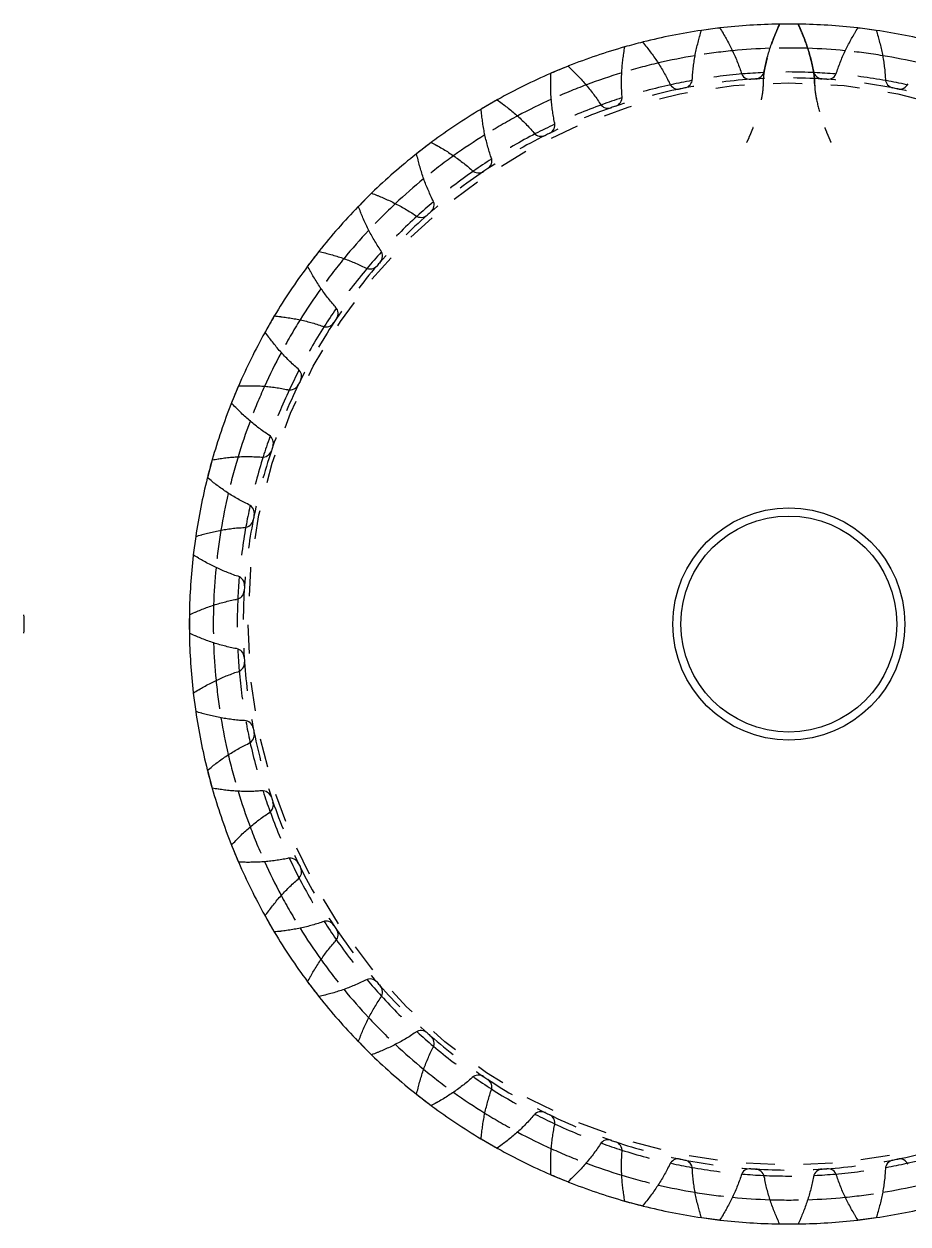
# Model space of a CAD drawing. Header units: inches. Extents: x 0.9 to 97.5, y -1.2 to 16.7.
# Drawn here: x 46.587 to 49.659, y 11.194 to 15.361 of the extents above; entities that cross this region are included whole.
import ezdxf

# ---------------------------------------------------------------- set-up
doc = ezdxf.new("R2010")
doc.units = ezdxf.units.IN
doc.header["$MEASUREMENT"] = 0
doc.linetypes.add('HIDDEN', pattern=[0.2, 0.1, -0.1])
doc.layers.add('DEFAULT_2', color=8, linetype='HIDDEN')

msp = doc.modelspace()

# ---------------------------------------------------------------- linework, layer by layer
at = {"color": 7, "linetype": 'Continuous'}
for p, q in [((49.005, 15.3469), (48.9412, 15.3385)), ((49.5488, 15.3385), (49.485, 15.3469)), ((48.4776, 15.2143), (48.4181, 15.1896)), ((48.2314, 15.0975), (48.1756, 15.0653)), ((48.0025, 14.9497), (47.9514, 14.9104)), ((47.7948, 14.7732), (47.7493, 14.7276)), ((47.612, 14.5711), (47.5728, 14.52)), ((47.4571, 14.3469), (47.4249, 14.2911)), ((47.3328, 14.1043), (47.3082, 14.0448)), ((47.2412, 13.8477), (47.2246, 13.7855)), ((47.1839, 13.5813), (47.1755, 13.5174)), ((47.1619, 13.3096), (47.1619, 13.2452)), ((47.1755, 13.0375), (47.1839, 12.9736)), ((47.2246, 12.7694), (47.2412, 12.7072)), ((47.3082, 12.51), (47.3328, 12.4505)), ((47.4249, 12.2638), (47.4571, 12.208)), ((47.5728, 12.0349), (47.612, 11.9838)), ((47.7493, 11.8272), (47.7948, 11.7817)), ((47.9514, 11.6444), (48.0025, 11.6052)), ((48.1756, 11.4895), (48.2314, 11.4573)), ((48.4181, 11.3652), (48.4776, 11.3406)), ((48.6748, 11.2737), (48.737, 11.257)), ((48.9412, 11.2164), (49.005, 11.208)), ((49.485, 11.208), (49.5488, 11.2164))]:
    msp.add_line(p, q, dxfattribs=at)
for radius in [0.4031, 0.375]:
    msp.add_circle((49.245, 13.2774), radius, dxfattribs=at)
at = {"color": 40, "linetype": 'Continuous'}
for radius, start, end in [(2.0833, 98.3857, 104.0557), (2.0833, 90.9154, 96.5677), (2.0833, 83.4323, 89.0846), (2.0833, 75.9443, 81.6143), (2.0833, 105.8993, 111.5482), (2, 99.3912, 103.0871), (2, 91.9019, 95.591), (2, 84.409, 88.0981), (2, 76.9129, 80.6088), (2.0833, 113.4163, 119.045), (2, 106.8768, 110.5863), (1.9167, 92.6651, 94.8305), (1.9167, 85.1695, 87.3349), (1.9167, 100.1569, 102.3297), (1.9167, 77.6703, 79.8431), (2, 114.3673, 118.0883), (1.9167, 107.6446, 109.8322), (2.0833, 120.9305, 126.5457), (1.9167, 115.128, 117.3377), (2, 121.8801, 125.5928), (2.0833, 128.4418, 134.0503), (1.9167, 122.6136, 124.8462), (2, 129.3911, 133.0998), (2.0833, 135.9497, 141.5582), (1.9167, 130.1292, 132.3573), (2, 136.9002, 140.6089), (1.9167, 137.6427, 139.8708), (2.0833, 143.4542, 149.0695), (2, 144.4072, 148.1199), (1.9167, 145.1538, 147.3864), (2.0833, 150.955, 156.5837), (2, 151.9117, 155.6327), (1.9167, 152.6623, 154.872), (2.0833, 158.4518, 164.1007), (2, 159.4137, 163.1232), (1.9167, 160.1678, 162.3554), (2.0833, 165.9443, 171.6143), (2, 166.9129, 170.6088), (1.9167, 167.6703, 169.8431), (2.0833, 173.4323, 179.0846), (2, 174.409, 178.0981), (1.9167, 175.1695, 177.3349), (2.0833, 180.9154, 186.5677), (2, 181.9019, 185.591), (1.9167, 182.6651, 184.8305), (2.0833, 188.3857, 194.0557), (2, 189.3912, 193.0871), (1.9167, 190.1569, 192.3297), (2.0833, 195.8993, 201.5482), (2, 196.8768, 200.5863), (1.9167, 197.6446, 199.8322), (1.9167, 205.128, 207.3377), (2.0833, 203.4163, 209.045), (2, 204.3673, 208.0883), (2, 211.8801, 215.5928), (1.9167, 212.6136, 214.8462), (2.0833, 210.9305, 216.5457), (1.9167, 220.1292, 222.3573), (2, 219.3911, 223.0998), (2.0833, 218.4418, 224.0503), (1.9167, 227.6427, 229.8708), (2, 226.9002, 230.6089), (2.0833, 225.9497, 231.5582), (1.9167, 235.1538, 237.3864), (2, 234.4072, 238.1199), (2.0833, 233.4542, 239.0695), (1.9167, 242.6623, 244.872), (2, 241.9117, 245.6327), (1.9167, 250.1678, 252.3554), (2.0833, 240.955, 246.5837), (2, 249.4137, 253.1232), (1.9167, 257.6703, 259.8431), (1.9167, 280.1569, 282.3297), (2.0833, 248.4518, 254.1007), (1.9167, 265.1695, 267.3349), (1.9167, 272.6651, 274.8305), (2, 256.9129, 260.6088), (2, 279.3912, 283.0871), (2.0833, 255.9443, 261.6143), (2, 264.409, 268.0981), (2, 271.9019, 275.591), (2.0833, 278.3857, 284.0557), (2.0833, 263.4323, 269.0846), (2.0833, 270.9154, 276.5677)]:
    msp.add_arc((49.245, 13.2774), radius, start, end, dxfattribs=at)
at = {"color": 7, "linetype": 'Continuous'}
for centre, radius, start, end in [((49.245, 13.2774), 2.0833, 96.6143, 98.3857), ((49.245, 13.2774), 2.0833, 89.1143, 90.8857), ((49.245, 13.2774), 2.0833, 81.6143, 83.3857), ((49.245, 13.2774), 2.0833, 104.1143, 105.8857), ((49.245, 13.2774), 2.0833, 111.6143, 113.3857), ((48.8771, 15.1705), 0.0325, 280.9984, 357.549), ((49.1104, 15.2012), 0.0325, 197.451, 274.0016), ((49.245, 13.2774), 1.896, 93.4984, 94.0016), ((49.1273, 15.2023), 0.0325, 273.4984, 350.049), ((49.3627, 15.2023), 0.0325, 189.951, 266.5016), ((49.245, 13.2774), 1.896, 85.9984, 86.5016), ((49.3796, 15.2012), 0.0325, 265.9984, 342.549), ((49.6129, 15.1705), 0.0325, 182.451, 259.0016), ((48.8605, 15.1672), 0.0325, 204.951, 281.5016), ((49.245, 13.2774), 1.896, 100.9984, 101.5016), ((49.245, 13.2774), 1.896, 78.4984, 79.0016), ((49.6295, 15.1672), 0.0325, 258.4984, 335.049), ((49.245, 13.2774), 2.0833, 119.1143, 120.8857), ((48.6171, 15.1008), 0.0325, 212.451, 289.0016), ((48.6331, 15.1063), 0.0325, 288.4984, 5.049), ((49.245, 13.2774), 1.896, 108.4984, 109.0016), ((48.3997, 15.0108), 0.0325, 295.9984, 12.549), ((48.3845, 15.0033), 0.0325, 219.951, 296.5016), ((49.245, 13.2774), 1.896, 115.9984, 116.5016), ((49.245, 13.2774), 2.0833, 126.6143, 128.3857), ((48.1806, 14.8856), 0.0325, 303.4984, 20.049), ((48.1666, 14.8762), 0.0325, 227.451, 304.0016), ((49.245, 13.2774), 1.896, 123.4984, 124.0016), ((49.245, 13.2774), 2.0833, 134.1143, 135.8857), ((49.245, 13.2774), 1.896, 130.9984, 131.5016), ((47.9798, 14.7329), 0.0325, 310.9984, 27.549), ((47.9671, 14.7218), 0.0325, 234.951, 311.5016), ((49.245, 13.2774), 2.0833, 141.6143, 143.3857), ((47.8007, 14.5553), 0.0325, 318.4984, 35.049), ((47.7895, 14.5426), 0.0325, 242.451, 319.0016), ((49.245, 13.2774), 1.896, 138.4984, 139.0016), ((47.6462, 14.3559), 0.0325, 325.9984, 42.549), ((49.245, 13.2774), 2.0833, 149.1143, 150.8857), ((49.245, 13.2774), 1.896, 145.9984, 146.5016), ((47.6368, 14.3418), 0.0325, 249.951, 326.5016), ((47.5192, 14.138), 0.0325, 333.4984, 50.049), ((49.245, 13.2774), 2.0833, 156.6143, 158.3857), ((47.5117, 14.1228), 0.0325, 257.451, 334.0016), ((49.245, 13.2774), 1.896, 153.4984, 154.0016), ((47.4216, 13.9053), 0.0325, 340.9984, 57.549), ((47.4161, 13.8893), 0.0325, 264.951, 341.5016), ((49.245, 13.2774), 1.896, 160.9984, 161.5016), ((49.245, 13.2774), 2.0833, 164.1143, 165.8857), ((47.3552, 13.662), 0.0325, 348.4984, 65.049), ((47.3519, 13.6454), 0.0325, 272.451, 349.0016), ((49.245, 13.2774), 1.896, 168.4984, 169.0016), ((49.245, 13.2774), 2.0833, 171.6143, 173.3857), ((47.3212, 13.412), 0.0325, 355.9984, 72.549), ((47.3201, 13.3951), 0.0325, 279.951, 356.5016), ((49.245, 13.2774), 1.896, 175.9984, 176.5016), ((44.5042, 13.2774), 2.0833, 359.1143, 0.8857), ((49.245, 13.2774), 2.0833, 179.1143, 180.8857), ((47.3201, 13.1598), 0.0325, 3.4984, 80.049), ((47.3212, 13.1429), 0.0325, 287.451, 4.0016), ((49.245, 13.2774), 1.896, 183.4984, 184.0016), ((49.245, 13.2774), 2.0833, 186.6143, 188.3857), ((47.3519, 12.9095), 0.0325, 10.9984, 87.549), ((47.3552, 12.8929), 0.0325, 294.951, 11.5016), ((49.245, 13.2774), 1.896, 190.9984, 191.5016), ((49.245, 13.2774), 2.0833, 194.1143, 195.8857), ((47.4161, 12.6656), 0.0325, 18.4984, 95.049), ((49.245, 13.2774), 1.896, 198.4984, 199.0016), ((47.4216, 12.6495), 0.0325, 302.451, 19.0016), ((49.245, 13.2774), 2.0833, 201.6143, 203.3857), ((47.5117, 12.4321), 0.0325, 25.9984, 102.549), ((47.5192, 12.4169), 0.0325, 309.951, 26.5016), ((49.245, 13.2774), 1.896, 205.9984, 206.5016), ((49.245, 13.2774), 2.0833, 209.1143, 210.8857), ((47.6368, 12.2131), 0.0325, 33.4984, 110.049), ((49.245, 13.2774), 1.896, 213.4984, 214.0016), ((47.6462, 12.199), 0.0325, 317.451, 34.0016), ((47.7895, 12.0123), 0.0325, 40.9984, 117.549), ((49.245, 13.2774), 2.0833, 216.6143, 218.3857), ((49.245, 13.2774), 1.896, 220.9984, 221.5016), ((47.8007, 11.9995), 0.0325, 324.951, 41.5016), ((47.9671, 11.8331), 0.0325, 48.4984, 125.049), ((49.245, 13.2774), 1.896, 228.4984, 229.0016), ((47.9798, 11.8219), 0.0325, 332.451, 49.0016), ((49.245, 13.2774), 2.0833, 224.1143, 225.8857), ((48.1666, 11.6787), 0.0325, 55.9984, 132.549), ((49.245, 13.2774), 1.896, 235.9984, 236.5016), ((48.1806, 11.6693), 0.0325, 339.951, 56.5016), ((49.245, 13.2774), 2.0833, 231.6143, 233.3857), ((48.3845, 11.5516), 0.0325, 63.4984, 140.049), ((49.245, 13.2774), 1.896, 243.4984, 244.0016), ((48.3997, 11.5441), 0.0325, 347.451, 64.0016), ((49.245, 13.2774), 2.0833, 239.1143, 240.8857), ((48.6171, 11.454), 0.0325, 70.9984, 147.549), ((49.245, 13.2774), 1.896, 250.9984, 251.5016), ((48.6331, 11.4486), 0.0325, 354.951, 71.5016), ((48.8605, 11.3877), 0.0325, 78.4984, 155.049), ((49.245, 13.2774), 1.896, 258.4984, 259.0016), ((49.245, 13.2774), 1.896, 280.9984, 281.5016), ((49.6295, 11.3877), 0.0325, 24.951, 101.5016), ((48.8771, 11.3844), 0.0325, 2.451, 79.0016), ((49.1104, 11.3536), 0.0325, 85.9984, 162.549), ((49.245, 13.2774), 1.896, 265.9984, 266.5016), ((49.1273, 11.3525), 0.0325, 9.951, 86.5016), ((49.3627, 11.3525), 0.0325, 93.4984, 170.049), ((49.245, 13.2774), 1.896, 273.4984, 274.0016), ((49.3796, 11.3536), 0.0325, 17.451, 94.0016), ((49.6129, 11.3844), 0.0325, 100.9984, 177.549), ((49.245, 13.2774), 2.0833, 246.6143, 248.3857), ((49.245, 13.2774), 2.0833, 254.1143, 255.8857), ((49.245, 13.2774), 2.0833, 261.6143, 263.3857), ((49.245, 13.2774), 2.0833, 276.6143, 278.3857), ((49.245, 13.2774), 2.0833, 269.1143, 270.8857)]:
    msp.add_arc(centre, radius, start, end, dxfattribs=at)
for points, start_tangent, end_tangent in [([(48.9347, 15.3165), (48.9351, 15.3179), (48.9412, 15.3385)], (0.003114, 0.01106), (0.003385, 0.01098)), ([(49.005, 15.3469), (49.0163, 15.3286), (49.017, 15.3273)], (0.006112, -0.00973), (0.005871, -0.009877)), ([(49.1593, 15.1967), (49.1595, 15.1975), (49.1638, 15.2185), (49.1688, 15.2394), (49.1745, 15.2601), (49.181, 15.2807), (49.1881, 15.301), (49.1958, 15.321), (49.2035, 15.3395)], (0.012948, 0.0738), (0.029532, 0.068819)), ([(49.2035, 15.3395), (49.2041, 15.3409), (49.2128, 15.3605)], (0.004531, 0.010559), (0.004789, 0.010444)), ([(49.2772, 15.3605), (49.286, 15.3409), (49.2865, 15.3395)], (0.004789, -0.010444), (0.004531, -0.010559)), ([(49.2865, 15.3395), (49.2942, 15.321), (49.3019, 15.301), (49.309, 15.2807), (49.3155, 15.2601), (49.3212, 15.2394), (49.3262, 15.2185), (49.3305, 15.1975), (49.3307, 15.1967)], (0.029532, -0.068819), (0.012948, -0.0738)), ([(49.473, 15.3273), (49.4737, 15.3286), (49.485, 15.3469)], (0.005871, 0.009877), (0.006112, 0.00973)), ([(49.5488, 15.3385), (49.5549, 15.3179), (49.5553, 15.3165)], (0.003385, -0.01098), (0.003114, -0.01106)), ([(48.737, 15.2979), (48.7505, 15.2812), (48.7514, 15.28)], (0.007329, -0.008849), (0.00711, -0.009027)), ([(48.9096, 15.1691), (48.9096, 15.1699), (48.9111, 15.1913), (48.9134, 15.2127), (48.9163, 15.234), (48.92, 15.2552), (48.9244, 15.2762), (48.9295, 15.2971), (48.9347, 15.3165)], (0.003204, 0.074859), (0.020297, 0.072085)), ([(49.017, 15.3273), (49.0271, 15.31), (49.0373, 15.2911), (49.047, 15.2719), (49.0561, 15.2524), (49.0645, 15.2326), (49.0722, 15.2125), (49.0792, 15.1922), (49.0794, 15.1915)], (0.038263, -0.064376), (0.02247, -0.071479)), ([(49.4106, 15.1915), (49.4108, 15.1922), (49.4178, 15.2125), (49.4255, 15.2326), (49.4339, 15.2524), (49.443, 15.2719), (49.4527, 15.2911), (49.463, 15.31), (49.473, 15.3273)], (0.02247, 0.071479), (0.038263, 0.064376)), ([(49.5553, 15.3165), (49.5605, 15.2971), (49.5656, 15.2762), (49.57, 15.2552), (49.5737, 15.234), (49.5767, 15.2127), (49.5789, 15.1913), (49.5804, 15.1699), (49.5805, 15.1691)], (0.020297, -0.072085), (0.003204, -0.074859)), ([(48.6655, 15.1092), (48.6654, 15.1099), (48.6641, 15.1314), (48.6636, 15.1528), (48.6638, 15.1743), (48.6647, 15.1958), (48.6663, 15.2173), (48.6686, 15.2387), (48.6712, 15.2585)], (-0.006594, 0.074637), (0.010714, 0.074118)), ([(48.6712, 15.2585), (48.6714, 15.26), (48.6748, 15.2812)], (0.001644, 0.011372), (0.001923, 0.011328)), ([(48.7514, 15.28), (48.7636, 15.2641), (48.7763, 15.2467), (48.7884, 15.229), (48.7999, 15.2108), (48.8108, 15.1923), (48.8211, 15.1734), (48.8307, 15.1542), (48.831, 15.1535)], (0.046338, -0.058831), (0.031608, -0.067934)), ([(48.4776, 15.2143), (48.4932, 15.1995), (48.4943, 15.1984)], (0.008422, -0.007816), (0.008227, -0.008021)), ([(48.4175, 15.1667), (48.4175, 15.1681), (48.4181, 15.1896)], (0.000146, 0.011489), (0.000428, 0.011482)), ([(48.4943, 15.1984), (48.5084, 15.1843), (48.5232, 15.1687), (48.5376, 15.1527), (48.5514, 15.1362), (48.5646, 15.1192), (48.5772, 15.1019), (48.5893, 15.084), (48.5897, 15.0834)], (0.05362, -0.052279), (0.040204, -0.063227)), ([(48.4314, 15.0178), (48.4312, 15.0186), (48.4271, 15.0397), (48.4238, 15.0609), (48.4212, 15.0823), (48.4192, 15.1037), (48.418, 15.1251), (48.4175, 15.1466), (48.4175, 15.1667)], (-0.01628, 0.073137), (0.000948, 0.074882)), ([(48.2314, 15.0975), (48.2487, 15.0849), (48.2499, 15.084)], (0.00937, -0.00665), (0.009204, -0.006879)), ([(48.2499, 15.084), (48.2658, 15.0718), (48.2826, 15.0583), (48.2989, 15.0443), (48.3147, 15.0297), (48.33, 15.0147), (48.3448, 14.9991), (48.3591, 14.983), (48.3596, 14.9824)], (0.059986, -0.044833), (0.048113, -0.057439)), ([(48.178, 15.0425), (48.1778, 15.0439), (48.1756, 15.0653)], (-0.001355, 0.01141), (-0.001074, 0.01144)), ([(48.2112, 14.8968), (48.2109, 14.8975), (48.2041, 14.9178), (48.198, 14.9385), (48.1926, 14.9593), (48.1879, 14.9803), (48.1839, 15.0014), (48.1806, 15.0226), (48.178, 15.0425)], (-0.025687, 0.070387), (-0.008834, 0.074366)), ([(48.0025, 14.9497), (48.0213, 14.9394), (48.0226, 14.9387)], (0.010158, -0.00537), (0.010023, -0.005619)), ([(48.0226, 14.9387), (48.04, 14.9287), (48.0583, 14.9175), (48.0763, 14.9057), (48.0939, 14.8933), (48.1111, 14.8804), (48.1278, 14.8669), (48.144, 14.8528), (48.1446, 14.8523)], (0.065324, -0.03662), (0.055199, -0.050667)), ([(47.9567, 14.8881), (47.9564, 14.8895), (47.9514, 14.9104)], (-0.002833, 0.011136), (-0.002558, 0.011201)), ([(48.0087, 14.748), (48.0083, 14.7486), (47.9989, 14.7679), (47.9902, 14.7876), (47.9821, 14.8075), (47.9747, 14.8277), (47.968, 14.8481), (47.9619, 14.8688), (47.9567, 14.8881)], (-0.034654, 0.066432), (-0.018465, 0.072576)), ([(47.7948, 14.7732), (47.8149, 14.7655), (47.8163, 14.7649)], (0.010772, -0.003999), (0.01067, -0.004262)), ([(47.8163, 14.7649), (47.8348, 14.7573), (47.8544, 14.7485), (47.8738, 14.7392), (47.8928, 14.7293), (47.9116, 14.7187), (47.9299, 14.7074), (47.9478, 14.6956), (47.9484, 14.6951)], (0.069545, -0.02778), (0.06134, -0.043029)), ([(47.7575, 14.7062), (47.757, 14.7076), (47.7493, 14.7276)], (-0.004262, 0.01067), (-0.003999, 0.010772)), ([(47.8273, 14.574), (47.8269, 14.5746), (47.815, 14.5925), (47.8038, 14.6109), (47.7932, 14.6296), (47.7832, 14.6486), (47.7739, 14.668), (47.7652, 14.6877), (47.7575, 14.7062)], (-0.043029, 0.06134), (-0.02778, 0.069545)), ([(47.612, 14.5711), (47.6329, 14.5661), (47.6343, 14.5657)], (0.011201, -0.002558), (0.011136, -0.002833)), ([(47.6343, 14.5657), (47.6537, 14.5605), (47.6743, 14.5544), (47.6947, 14.5477), (47.7149, 14.5403), (47.7348, 14.5323), (47.7545, 14.5235), (47.7738, 14.5141), (47.7745, 14.5138)], (0.072576, -0.018465), (0.066432, -0.034654)), ([(47.5838, 14.4998), (47.583, 14.5011), (47.5728, 14.52)], (-0.005619, 0.010023), (-0.00537, 0.010158)), ([(47.6702, 14.3779), (47.6697, 14.3784), (47.6556, 14.3946), (47.6421, 14.4114), (47.6291, 14.4285), (47.6168, 14.4461), (47.605, 14.4641), (47.5938, 14.4824), (47.5838, 14.4998)], (-0.050667, 0.055199), (-0.03662, 0.065324)), ([(47.4571, 14.3469), (47.4785, 14.3446), (47.48, 14.3444)], (0.01144, -0.001074), (0.01141, -0.001355)), ([(47.48, 14.3444), (47.4998, 14.3418), (47.5211, 14.3385), (47.5422, 14.3345), (47.5632, 14.3298), (47.584, 14.3244), (47.6046, 14.3183), (47.625, 14.3115), (47.6257, 14.3113)], (0.074366, -0.008834), (0.070387, -0.025687)), ([(47.4384, 14.2725), (47.4375, 14.2737), (47.4249, 14.2911)], (-0.006879, 0.009204), (-0.00665, 0.00937)), ([(47.54, 14.1629), (47.5395, 14.1634), (47.5234, 14.1776), (47.5078, 14.1924), (47.4927, 14.2078), (47.4781, 14.2236), (47.4641, 14.2399), (47.4506, 14.2566), (47.4384, 14.2725)], (-0.057439, 0.048113), (-0.044833, 0.059986)), ([(47.3328, 14.1043), (47.3543, 14.1049), (47.3558, 14.1049)], (0.011482, 0.000428), (0.011489, 0.000146)), ([(47.3558, 14.1049), (47.3758, 14.1049), (47.3973, 14.1044), (47.4188, 14.1032), (47.4402, 14.1013), (47.4615, 14.0987), (47.4828, 14.0953), (47.5039, 14.0912), (47.5046, 14.0911)], (0.074882, 0.000948), (0.073137, -0.01628)), ([(47.324, 14.0282), (47.323, 14.0292), (47.3082, 14.0448)], (-0.008021, 0.008227), (-0.007816, 0.008422)), ([(47.439, 13.9328), (47.4384, 13.9332), (47.4206, 13.9452), (47.4032, 13.9579), (47.3863, 13.9711), (47.3698, 13.9849), (47.3537, 13.9992), (47.3381, 14.014), (47.324, 14.0282)], (-0.063227, 0.040204), (-0.052279, 0.05362)), ([(47.2412, 13.8477), (47.2625, 13.851), (47.2639, 13.8513)], (0.011328, 0.001923), (0.011372, 0.001644)), ([(47.2639, 13.8513), (47.2838, 13.8539), (47.3052, 13.8562), (47.3266, 13.8578), (47.3481, 13.8587), (47.3696, 13.8588), (47.3911, 13.8583), (47.4125, 13.857), (47.4133, 13.8569)], (0.074118, 0.010714), (0.074637, -0.006594)), ([(47.2424, 13.771), (47.2413, 13.7719), (47.2246, 13.7855)], (-0.009027, 0.00711), (-0.008849, 0.007329)), ([(47.3689, 13.6914), (47.3683, 13.6917), (47.349, 13.7014), (47.3301, 13.7116), (47.3116, 13.7225), (47.2935, 13.734), (47.2757, 13.7462), (47.2583, 13.7588), (47.2424, 13.771)], (-0.067934, 0.031608), (-0.058831, 0.046338)), ([(47.1839, 13.5813), (47.2046, 13.5874), (47.206, 13.5878)], (0.01098, 0.003385), (0.01106, 0.003114)), ([(47.206, 13.5878), (47.2253, 13.593), (47.2462, 13.598), (47.2673, 13.6024), (47.2885, 13.6061), (47.3097, 13.6091), (47.3311, 13.6113), (47.3526, 13.6128), (47.3533, 13.6129)], (0.072085, 0.020297), (0.074859, 0.003204)), ([(47.1951, 13.5054), (47.1939, 13.5062), (47.1755, 13.5174)], (-0.009877, 0.005871), (-0.00973, 0.006112)), ([(47.331, 13.443), (47.3302, 13.4432), (47.3099, 13.4503), (47.2899, 13.458), (47.2701, 13.4664), (47.2506, 13.4754), (47.2314, 13.4851), (47.2125, 13.4954), (47.1951, 13.5054)], (-0.071479, 0.02247), (-0.064376, 0.038263)), ([(47.1829, 13.319), (47.2014, 13.3266), (47.2215, 13.3344), (47.2418, 13.3415), (47.2623, 13.3479), (47.283, 13.3536), (47.3039, 13.3587), (47.325, 13.363), (47.3257, 13.3631)], (0.068819, 0.029532), (0.0738, 0.012948)), ([(47.1619, 13.3096), (47.1816, 13.3184), (47.1829, 13.319)], (0.010444, 0.004789), (0.010559, 0.004531)), ([(47.1829, 13.2359), (47.1816, 13.2365), (47.1619, 13.2452)], (-0.010559, 0.004531), (-0.010444, 0.004789)), ([(47.3257, 13.1918), (47.325, 13.1919), (47.3039, 13.1962), (47.283, 13.2012), (47.2623, 13.207), (47.2418, 13.2134), (47.2215, 13.2205), (47.2014, 13.2282), (47.1829, 13.2359)], (-0.0738, 0.012948), (-0.068819, 0.029532)), ([(47.1951, 13.0494), (47.2125, 13.0595), (47.2314, 13.0698), (47.2506, 13.0794), (47.2701, 13.0885), (47.2899, 13.0969), (47.3099, 13.1046), (47.3302, 13.1116), (47.331, 13.1118)], (0.064376, 0.038263), (0.071479, 0.02247)), ([(47.1755, 13.0375), (47.1939, 13.0487), (47.1951, 13.0494)], (0.00973, 0.006112), (0.009877, 0.005871)), ([(47.206, 12.9671), (47.2046, 12.9675), (47.1839, 12.9736)], (-0.01106, 0.003114), (-0.01098, 0.003385)), ([(47.3533, 12.942), (47.3526, 12.942), (47.3311, 12.9435), (47.3097, 12.9458), (47.2885, 12.9488), (47.2673, 12.9525), (47.2462, 12.9569), (47.2253, 12.9619), (47.206, 12.9671)], (-0.074859, 0.003204), (-0.072085, 0.020297)), ([(47.2424, 12.7838), (47.2583, 12.796), (47.2757, 12.8087), (47.2935, 12.8208), (47.3116, 12.8323), (47.3301, 12.8432), (47.349, 12.8535), (47.3683, 12.8631), (47.3689, 12.8634)], (0.058831, 0.046338), (0.067934, 0.031608)), ([(47.2246, 12.7694), (47.2413, 12.7829), (47.2424, 12.7838)], (0.008849, 0.007329), (0.009027, 0.00711)), ([(47.2639, 12.7036), (47.2625, 12.7038), (47.2412, 12.7072)], (-0.011372, 0.001644), (-0.011328, 0.001923)), ([(47.4133, 12.6979), (47.4125, 12.6979), (47.3911, 12.6966), (47.3696, 12.696), (47.3481, 12.6962), (47.3266, 12.6971), (47.3052, 12.6987), (47.2838, 12.701), (47.2639, 12.7036)], (-0.074637, -0.006594), (-0.074118, 0.010714)), ([(47.324, 12.5267), (47.3381, 12.5408), (47.3537, 12.5557), (47.3698, 12.57), (47.3863, 12.5838), (47.4032, 12.597), (47.4206, 12.6097), (47.4384, 12.6217), (47.439, 12.6221)], (0.052279, 0.05362), (0.063227, 0.040204)), ([(47.3082, 12.51), (47.323, 12.5256), (47.324, 12.5267)], (0.007816, 0.008422), (0.008021, 0.008227)), ([(47.5046, 12.4638), (47.5039, 12.4636), (47.4828, 12.4596), (47.4615, 12.4562), (47.4402, 12.4536), (47.4188, 12.4517), (47.3973, 12.4505), (47.3758, 12.4499), (47.3558, 12.4499)], (-0.073137, -0.01628), (-0.074882, 0.000948)), ([(47.3558, 12.4499), (47.3543, 12.45), (47.3328, 12.4505)], (-0.011489, 0.000146), (-0.011482, 0.000428)), ([(47.4384, 12.2824), (47.4506, 12.2983), (47.4641, 12.315), (47.4781, 12.3313), (47.4927, 12.3471), (47.5078, 12.3624), (47.5234, 12.3772), (47.5395, 12.3915), (47.54, 12.392)], (0.044833, 0.059986), (0.057439, 0.048113)), ([(47.4249, 12.2638), (47.4375, 12.2812), (47.4384, 12.2824)], (0.00665, 0.00937), (0.006879, 0.009204)), ([(47.48, 12.2104), (47.4785, 12.2103), (47.4571, 12.208)], (-0.01141, -0.001355), (-0.01144, -0.001074)), ([(47.6257, 12.2436), (47.625, 12.2433), (47.6046, 12.2365), (47.584, 12.2304), (47.5632, 12.225), (47.5422, 12.2204), (47.5211, 12.2164), (47.4998, 12.213), (47.48, 12.2104)], (-0.070387, -0.025687), (-0.074366, -0.008834)), ([(47.5838, 12.0551), (47.5938, 12.0724), (47.605, 12.0908), (47.6168, 12.1087), (47.6291, 12.1263), (47.6421, 12.1435), (47.6556, 12.1602), (47.6697, 12.1765), (47.6702, 12.177)], (0.03662, 0.065324), (0.050667, 0.055199)), ([(47.5728, 12.0349), (47.583, 12.0538), (47.5838, 12.0551)], (0.00537, 0.010158), (0.005619, 0.010023)), ([(47.7745, 12.0411), (47.7738, 12.0407), (47.7545, 12.0313), (47.7348, 12.0226), (47.7149, 12.0145), (47.6947, 12.0071), (47.6743, 12.0004), (47.6537, 11.9943), (47.6343, 11.9892)], (-0.066432, -0.034654), (-0.072576, -0.018465)), ([(47.6343, 11.9892), (47.6329, 11.9888), (47.612, 11.9838)], (-0.011136, -0.002833), (-0.011201, -0.002558)), ([(47.7575, 11.8487), (47.7652, 11.8672), (47.7739, 11.8868), (47.7832, 11.9062), (47.7932, 11.9253), (47.8038, 11.944), (47.815, 11.9623), (47.8269, 11.9803), (47.8273, 11.9809)], (0.02778, 0.069545), (0.043029, 0.06134)), ([(47.7493, 11.8272), (47.757, 11.8473), (47.7575, 11.8487)], (0.003999, 0.010772), (0.004262, 0.01067)), ([(47.9484, 11.8597), (47.9478, 11.8593), (47.9299, 11.8474), (47.9116, 11.8362), (47.8928, 11.8256), (47.8738, 11.8156), (47.8544, 11.8063), (47.8348, 11.7976), (47.8163, 11.79)], (-0.06134, -0.043029), (-0.069545, -0.02778)), ([(47.9567, 11.6668), (47.9619, 11.6861), (47.968, 11.7067), (47.9747, 11.7271), (47.9821, 11.7473), (47.9902, 11.7673), (47.9989, 11.7869), (48.0083, 11.8062), (48.0087, 11.8069)], (0.018465, 0.072576), (0.034654, 0.066432)), ([(47.8163, 11.79), (47.8149, 11.7894), (47.7948, 11.7817)], (-0.01067, -0.004262), (-0.010772, -0.003999)), ([(47.9514, 11.6444), (47.9564, 11.6653), (47.9567, 11.6668)], (0.002558, 0.011201), (0.002833, 0.011136)), ([(48.1446, 11.7026), (48.144, 11.7021), (48.1278, 11.688), (48.1111, 11.6745), (48.0939, 11.6615), (48.0763, 11.6492), (48.0583, 11.6374), (48.04, 11.6262), (48.0226, 11.6162)], (-0.055199, -0.050667), (-0.065324, -0.03662)), ([(48.178, 11.5124), (48.1806, 11.5322), (48.1839, 11.5535), (48.1879, 11.5746), (48.1926, 11.5956), (48.198, 11.6164), (48.2041, 11.637), (48.2109, 11.6574), (48.2112, 11.6581)], (0.008834, 0.074366), (0.025687, 0.070387)), ([(48.0226, 11.6162), (48.0213, 11.6155), (48.0025, 11.6052)], (-0.010023, -0.005619), (-0.010158, -0.00537)), ([(48.3596, 11.5724), (48.3591, 11.5719), (48.3448, 11.5558), (48.33, 11.5402), (48.3147, 11.5251), (48.2989, 11.5106), (48.2826, 11.4965), (48.2658, 11.483), (48.2499, 11.4709)], (-0.048113, -0.057439), (-0.059986, -0.044833)), ([(48.1756, 11.4895), (48.1778, 11.5109), (48.178, 11.5124)], (0.001074, 0.01144), (0.001355, 0.01141)), ([(48.4175, 11.3882), (48.4175, 11.4082), (48.418, 11.4297), (48.4192, 11.4512), (48.4212, 11.4726), (48.4238, 11.4939), (48.4271, 11.5152), (48.4312, 11.5363), (48.4314, 11.537)], (-0.000948, 0.074882), (0.01628, 0.073137)), ([(48.2499, 11.4709), (48.2487, 11.47), (48.2314, 11.4573)], (-0.009204, -0.006879), (-0.00937, -0.00665)), ([(48.5897, 11.4715), (48.5893, 11.4708), (48.5772, 11.453), (48.5646, 11.4356), (48.5514, 11.4187), (48.5376, 11.4022), (48.5232, 11.3861), (48.5084, 11.3706), (48.4943, 11.3564)], (-0.040204, -0.063227), (-0.05362, -0.052279)), ([(48.6712, 11.2964), (48.6686, 11.3162), (48.6663, 11.3376), (48.6647, 11.359), (48.6638, 11.3805), (48.6636, 11.402), (48.6641, 11.4235), (48.6654, 11.445), (48.6655, 11.4457)], (-0.010714, 0.074118), (0.006594, 0.074637)), ([(48.4181, 11.3652), (48.4175, 11.3867), (48.4175, 11.3882)], (-0.000428, 0.011482), (-0.000146, 0.011489)), ([(48.831, 11.4014), (48.8307, 11.4007), (48.8211, 11.3815), (48.8108, 11.3626), (48.7999, 11.344), (48.7884, 11.3259), (48.7763, 11.3081), (48.7636, 11.2907), (48.7514, 11.2749)], (-0.031608, -0.067934), (-0.046338, -0.058831)), ([(48.9347, 11.2384), (48.9295, 11.2577), (48.9244, 11.2786), (48.92, 11.2997), (48.9163, 11.3209), (48.9134, 11.3422), (48.9111, 11.3636), (48.9096, 11.385), (48.9096, 11.3857)], (-0.020297, 0.072085), (-0.003204, 0.074859)), ([(49.5805, 11.3857), (49.5804, 11.385), (49.5789, 11.3636), (49.5767, 11.3422), (49.5737, 11.3209), (49.57, 11.2997), (49.5656, 11.2786), (49.5605, 11.2577), (49.5553, 11.2384)], (-0.003204, -0.074859), (-0.020297, -0.072085)), ([(48.4943, 11.3564), (48.4932, 11.3554), (48.4776, 11.3406)], (-0.008227, -0.008021), (-0.008422, -0.007816)), ([(49.0794, 11.3634), (49.0792, 11.3627), (49.0722, 11.3423), (49.0645, 11.3223), (49.0561, 11.3025), (49.047, 11.283), (49.0373, 11.2638), (49.0271, 11.2449), (49.017, 11.2276)], (-0.02247, -0.071479), (-0.038263, -0.064376)), ([(49.2035, 11.2153), (49.1958, 11.2338), (49.1881, 11.2539), (49.181, 11.2742), (49.1745, 11.2947), (49.1688, 11.3154), (49.1638, 11.3363), (49.1595, 11.3574), (49.1593, 11.3581)], (-0.029532, 0.068819), (-0.012948, 0.0738)), ([(49.3307, 11.3581), (49.3305, 11.3574), (49.3262, 11.3363), (49.3212, 11.3154), (49.3155, 11.2947), (49.309, 11.2742), (49.3019, 11.2539), (49.2942, 11.2338), (49.2865, 11.2153)], (-0.012948, -0.0738), (-0.029532, -0.068819)), ([(49.473, 11.2276), (49.463, 11.2449), (49.4527, 11.2638), (49.443, 11.283), (49.4339, 11.3025), (49.4255, 11.3223), (49.4178, 11.3423), (49.4108, 11.3627), (49.4106, 11.3634)], (-0.038263, 0.064376), (-0.02247, 0.071479)), ([(48.6748, 11.2737), (48.6714, 11.2949), (48.6712, 11.2964)], (-0.001923, 0.011328), (-0.001644, 0.011372)), ([(48.7514, 11.2749), (48.7505, 11.2737), (48.737, 11.257)], (-0.00711, -0.009027), (-0.007329, -0.008849)), ([(48.9412, 11.2164), (48.9351, 11.237), (48.9347, 11.2384)], (-0.003385, 0.01098), (-0.003114, 0.01106)), ([(49.017, 11.2276), (49.0163, 11.2263), (49.005, 11.208)], (-0.005871, -0.009877), (-0.006112, -0.00973)), ([(49.2128, 11.1943), (49.2041, 11.214), (49.2035, 11.2153)], (-0.004789, 0.010444), (-0.004531, 0.010559)), ([(49.2865, 11.2153), (49.286, 11.214), (49.2772, 11.1943)], (-0.004531, -0.010559), (-0.004789, -0.010444)), ([(49.485, 11.208), (49.4737, 11.2263), (49.473, 11.2276)], (-0.006112, 0.00973), (-0.005871, 0.009877)), ([(49.5553, 11.2384), (49.5549, 11.237), (49.5488, 11.2164)], (-0.003114, -0.01106), (-0.003385, -0.01098))]:
    msp.add_spline(points, degree=3, dxfattribs=dict(at, start_tangent=start_tangent, end_tangent=end_tangent))
at = {"layer": 'DEFAULT_2', "color": 8, "linetype": 'HIDDEN'}
msp.add_circle((49.245, 13.2774), 1.8794, dxfattribs=at)
for radius, start, end in [(2.0833, 96.5677, 96.6143), (2.0833, 90.8857, 90.9154), (2.0833, 89.0846, 89.1143), (2.0833, 83.3857, 83.4323), (2.0833, 104.0557, 104.1143), (2.0833, 105.8857, 105.8993), (2, 95.591, 99.3912), (2, 88.0981, 91.9019), (2, 80.6088, 84.409), (2.0833, 111.5482, 111.6143), (2, 103.0871, 106.8768), (2.0833, 113.3857, 113.4163), (1.896, 94.0016, 100.9984), (1.9167, 94.8305, 100.1569), (1.896, 86.5016, 93.4984), (1.9167, 87.3349, 92.6651), (1.896, 79.0016, 85.9984), (1.9167, 79.8431, 85.1695), (2, 110.5863, 114.3673), (1.896, 101.5016, 108.4984), (1.9167, 102.3297, 107.6446), (1.896, 71.5016, 78.4984), (1.9167, 72.3554, 77.6703), (2.0833, 119.045, 119.1143), (2.0833, 120.8857, 120.9305), (2, 118.0883, 121.8801), (1.896, 109.0016, 115.9984), (1.9167, 109.8322, 115.128), (1.896, 116.5016, 123.4984), (1.9167, 117.3377, 122.6136), (2.0833, 126.5457, 126.6143), (2.0833, 128.3857, 128.4418), (2, 125.5928, 129.3911), (1.896, 124.0016, 130.9984), (1.9167, 124.8462, 130.1292), (2.0833, 134.0503, 134.1143), (2.0833, 135.8857, 135.9497), (2, 133.0998, 136.9002), (1.896, 131.5016, 138.4984), (1.9167, 132.3573, 137.6427), (2.0833, 141.5582, 141.6143), (2, 140.6089, 144.4072), (2.0833, 143.3857, 143.4542), (1.9167, 139.8708, 145.1538), (1.896, 139.0016, 145.9984), (2.0833, 149.0695, 149.1143), (2, 148.1199, 151.9117), (1.9167, 147.3864, 152.6623), (1.896, 146.5016, 153.4984), (2.0833, 150.8857, 150.955), (2.0833, 156.5837, 156.6143), (2, 155.6327, 159.4137), (1.9167, 154.872, 160.1678), (1.896, 154.0016, 160.9984), (2.0833, 158.3857, 158.4518), (1.896, 161.5016, 168.4984), (2.0833, 164.1007, 164.1143), (2, 163.1232, 166.9129), (1.9167, 162.3554, 167.6703), (2.0833, 165.8857, 165.9443), (1.896, 169.0016, 175.9984), (2, 170.6088, 174.409), (1.9167, 169.8431, 175.1695), (2.0833, 173.3857, 173.4323), (1.896, 176.5016, 183.4984), (2, 178.0981, 181.9019), (1.9167, 177.3349, 182.6651), (2.0833, 179.0846, 179.1143), (2.0833, 180.8857, 180.9154), (1.896, 184.0016, 190.9984), (1.9167, 184.8305, 190.1569), (2, 185.591, 189.3912), (2.0833, 186.5677, 186.6143), (1.896, 191.5016, 198.4984), (1.9167, 192.3297, 197.6446), (2, 193.0871, 196.8768), (2.0833, 194.0557, 194.1143), (2.0833, 195.8857, 195.8993), (1.9167, 199.8322, 205.128), (1.896, 199.0016, 205.9984), (2, 200.5863, 204.3673), (2.0833, 201.5482, 201.6143), (2.0833, 203.3857, 203.4163), (1.896, 206.5016, 213.4984), (1.9167, 207.3377, 212.6136), (2, 208.0883, 211.8801), (2.0833, 209.045, 209.1143), (1.896, 214.0016, 220.9984), (2.0833, 210.8857, 210.9305), (1.9167, 214.8462, 220.1292), (2, 215.5928, 219.3911), (2.0833, 216.5457, 216.6143), (1.896, 221.5016, 228.4984), (2.0833, 218.3857, 218.4418), (1.9167, 222.3573, 227.6427), (2, 223.0998, 226.9002), (1.896, 229.0016, 235.9984), (2.0833, 224.0503, 224.1143), (1.9167, 229.8708, 235.1538), (2.0833, 225.8857, 225.9497), (2, 230.6089, 234.4072), (1.896, 236.5016, 243.4984), (2.0833, 231.5582, 231.6143), (1.9167, 237.3864, 242.6623), (2.0833, 233.3857, 233.4542), (2, 238.1199, 241.9117), (1.896, 244.0016, 250.9984), (1.9167, 244.872, 250.1678), (2.0833, 239.0695, 239.1143), (1.896, 251.5016, 258.4984), (1.896, 281.5016, 288.4984), (2.0833, 240.8857, 240.955), (2, 245.6327, 249.4137), (1.9167, 252.3554, 257.6703), (1.9167, 282.3297, 287.6446), (1.896, 259.0016, 265.9984), (1.9167, 259.8431, 265.1695), (1.896, 266.5016, 273.4984), (1.896, 274.0016, 280.9984), (1.9167, 274.8305, 280.1569), (2.0833, 246.5837, 246.6143), (2.0833, 248.3857, 248.4518), (2, 253.1232, 256.9129), (1.9167, 267.3349, 272.6651), (2, 260.6088, 264.409), (2, 275.591, 279.3912), (2.0833, 254.1007, 254.1143), (2.0833, 255.8857, 255.9443), (2, 268.0981, 271.9019), (2.0833, 263.3857, 263.4323), (2.0833, 269.0846, 269.1143), (2.0833, 270.8857, 270.9154), (2.0833, 276.5677, 276.6143)]:
    msp.add_arc((49.245, 13.2774), radius, start, end, dxfattribs=at)
for points, start_tangent, end_tangent in [([(49.2035, 15.3394), (49.1958, 15.321), (49.1881, 15.301), (49.184, 15.2895)], (-0.010571, -0.02464), (-0.008801, -0.025327)), ([(49.2069, 15.3474), (49.2041, 15.3409), (49.2035, 15.3394)], (-0.001745, -0.003963), (-0.001707, -0.00398)), ([(49.2072, 15.3481), (49.2069, 15.3474)], (-0.000167, -0.000378), (-0.000167, -0.000379)), ([(49.2099, 15.3541), (49.2072, 15.3481)], (-0.00133, -0.002958), (-0.00131, -0.002967)), ([(49.2105, 15.3555), (49.2099, 15.3541)], (-0.000325, -0.00072), (-0.000324, -0.000721)), ([(49.2117, 15.358), (49.2105, 15.3555)], (-0.000565, -0.001241), (-0.000561, -0.001243)), ([(49.2128, 15.3605), (49.2117, 15.358)], (-0.000577, -0.001259), (-0.000574, -0.001261)), ([(49.2788, 15.357), (49.2772, 15.3605)], (-0.000793, 0.001746), (-0.000804, 0.00175)), ([(49.2784, 15.358), (49.2795, 15.3556)], (0.000549, -0.001206), (0.000546, -0.001207)), ([(49.2828, 15.3481), (49.2788, 15.357)], (-0.001969, 0.004465), (-0.002035, 0.00448)), ([(49.2795, 15.3556), (49.2801, 15.3541)], (0.000324, -0.000717), (0.000323, -0.000717)), ([(49.2801, 15.3541), (49.2827, 15.3482)], (0.001329, -0.002954), (0.001309, -0.002963)), ([(49.2827, 15.3482), (49.2831, 15.3475)], (0.000153, -0.000346), (0.000152, -0.000346)), ([(49.2831, 15.3475), (49.286, 15.3409), (49.2866, 15.3394)], (0.001778, -0.004034), (0.001738, -0.004051)), ([(49.2861, 15.3406), (49.2831, 15.3475)], (-0.001485, 0.003451), (-0.00152, 0.003452)), ([(49.2861, 15.3406), (49.2831, 15.3475)], (-0.001485, 0.003451), (-0.00152, 0.003452)), ([(49.2866, 15.3394), (49.2861, 15.3406)], (-0.000268, 0.000626), (-0.000269, 0.000626)), ([(49.2866, 15.3394), (49.2942, 15.321), (49.3019, 15.301), (49.306, 15.2896)], (0.01055, -0.02459), (0.008787, -0.025274)), ([(49.3058, 15.2903), (49.2896, 15.3322), (49.2866, 15.3394)], (-0.008923, 0.025567), (-0.010266, 0.023958)), ([(49.3062, 15.2889), (49.3058, 15.2903)], (-0.000242, 0.000699), (-0.000243, 0.000697)), ([(49.3203, 15.2428), (49.3115, 15.273), (49.3062, 15.2889)], (-0.006508, 0.024598), (-0.007518, 0.021697)), ([(49.1694, 15.2418), (49.1688, 15.2394), (49.1638, 15.2185), (49.1595, 15.1975), (49.1594, 15.1968)], (-0.00585, -0.022285), (-0.003989, -0.022704)), ([(49.3208, 15.241), (49.3203, 15.2428)], (-0.000241, 0.000923), (-0.000243, 0.000919)), ([(49.3206, 15.2419), (49.3212, 15.2394), (49.3262, 15.2185), (49.3305, 15.1975), (49.3307, 15.1968)], (0.005881, -0.022377), (0.004006, -0.022799)), ([(49.3306, 15.1973), (49.3285, 15.208), (49.3208, 15.241)], (-0.004185, 0.023516), (-0.005389, 0.020619)), ([(49.1594, 15.1968), (49.1566, 15.1762), (49.1555, 15.1547), (49.1545, 15.1332), (49.1516, 15.1119), (49.1473, 15.0908), (49.1423, 15.0699), (49.1365, 15.0492), (49.1301, 15.0287), (49.123, 15.0084), (49.1153, 14.9883), (49.107, 14.9685), (49.0983, 14.9489)], (-0.022277, -0.126792), (-0.05363, -0.116954)), ([(49.3345, 15.1547), (49.3341, 15.1681), (49.3306, 15.1973)], (-0.000192, 0.025708), (-0.003225, 0.018123)), ([(49.3307, 15.1968), (49.3335, 15.1762), (49.3345, 15.1547), (49.3355, 15.1332), (49.3384, 15.1119), (49.3427, 15.0908), (49.3478, 15.0699), (49.3535, 15.0492), (49.3599, 15.0287), (49.367, 15.0084), (49.3748, 14.9883), (49.383, 14.9685), (49.3918, 14.9489)], (0.022277, -0.126792), (0.05363, -0.116954)), ([(49.3345, 15.1547), (49.3349, 15.1413), (49.3405, 15.1014), (49.3574, 15.0364), (49.3793, 14.9772), (49.3918, 14.9489)], (0.001266, -0.16995), (0.039802, -0.086622))]:
    msp.add_spline(points, degree=3, dxfattribs=dict(at, start_tangent=start_tangent, end_tangent=end_tangent))

doc.saveas('drawing.dxf')
